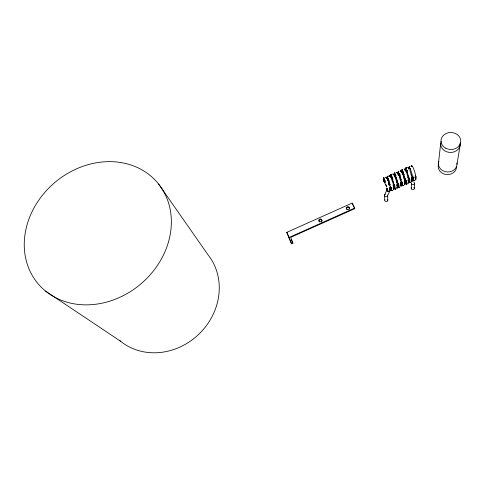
<?xml version="1.0" encoding="UTF-8"?>
<svg xmlns="http://www.w3.org/2000/svg" width="485" height="485" viewBox="0 0 485 485"><rect width="100%" height="100%" fill="white"/><g stroke="black" fill="none" stroke-linecap="round" stroke-linejoin="round"><path stroke-width="0.73" d="M406.448 182.415L406.448 182.233A1.607 1.243 -5.5 0 1 405.593 180.638M398.367 171.805A1.576 1.4 -2 0 0 398.1 172.49L398.264 173.2A1.576 1.4 -2 0 0 399.579 173.969L399.925 174.115M406.624 167.949A1.582 1.394 -1.3 0 0 405.369 169.241L405.533 169.95A1.582 1.394 -1.3 0 0 406.848 170.714L407.194 170.865M398.421 171.502L398.428 171.363A1.582 1.522 4.5 0 0 399.222 173.66A1.57 1.449 0.2 0 1 398.415 171.496M400.24 170.932L400.246 170.787A1.582 1.522 4.5 0 1 400.628 170.962M409.952 166.458A1.582 1.473 2.9 0 0 409.079 167.671L409.461 168.731L410.553 169.053A1.582 1.394 -0.9 0 1 409.231 168.289L409.067 167.586A1.582 1.394 -0.9 0 1 409.934 166.416M402.132 169.702L402.126 169.847A1.57 1.449 0.6 0 0 403.338 172.09A1.582 1.522 4.8 0 1 402.138 169.702M411.268 188.283L411.468 183.245M415.427 179.699L415.451 179.292M397.009 187.95L397.033 187.543A1.619 1.582 64.8 0 0 396.948 187.137M408.164 182.554L408.085 183.239A1.564 1.51 31 0 0 408.109 182.069M411.741 180.953L411.656 181.632A1.564 1.503 31 0 0 411.765 181.251M414.299 188.441L414.542 183.403M383.72 179.959L383.617 179.529L383.787 180.081C383.071 178.856 383.756 180.681 384.896 180.717L383.593 179.947L383.732 177.94A1.582 1.528 3 0 0 384.92 180.329A1.576 1.461 -1.6 0 1 383.617 179.535L383.55 178.419M409.407 166.446L409.395 166.591A1.57 1.449 1.3 0 0 410.613 168.835A1.588 1.522 5.4 0 1 409.413 166.446M389.4 175.612L389.776 175.703A1.625 1.613 -12.3 0 1 390.431 176.728M384.126 180.462L383.817 180.214L384.508 180.644M383.459 179.395L383.968 178.092M396.7 172.351L397.076 172.436A1.631 1.613 -12.6 0 1 397.748 173.873M438.446 163.427L440.665 143.578M392.413 190.405L392.401 190.544A1.588 1.522 19.7 0 1 390.795 188.362L391.013 188.035A1.57 1.455 5.9 0 0 392.444 190.405M404.696 184.755L404.72 184.615A1.57 1.449 6.9 0 0 404.739 183.506M383.974 178.262A1.57 1.406 -3.6 0 0 383.459 179.595L383.441 179.092L383.465 179.486M457.009 164.276L460.259 144.372M410.753 182.19L410.728 182.33A1.594 1.516 20.6 0 1 409.11 180.153A1.57 1.449 7.5 0 0 410.789 182.184M412.001 181.487L412.026 181.341A1.57 1.449 7.5 0 0 411.553 179.62M414.475 180.523L414.451 180.662A1.594 1.516 20.8 0 1 412.832 178.486L413.044 178.159M401.38 172.618L401.471 172.211A1.631 1.613 -12.7 0 0 400.792 170.775L400.41 170.684A1.576 1.534 3.7 0 1 401.453 172.248M383.593 179.947L383.714 178.413M383.453 179.068L383.514 178.698M404.435 184.627L404.369 184.9A1.564 1.51 30.9 0 0 404.478 184.518M393.438 189.556L393.365 189.829A1.564 1.51 30.6 0 0 393.468 189.447M409.067 178.043L408.952 178.31A1.655 1.061 -7.5 0 0 409.534 179.25L409.898 179.595A1.594 1.164 -5.6 0 1 409.079 178.104M401.738 181.323L401.616 181.596A1.649 1.067 -7.9 0 0 402.192 182.536L402.556 182.887A1.588 1.17 -6.1 0 1 401.75 181.384M400.937 182.96A1.588 1.17 -6.4 0 1 400.701 184.13L401.022 183.366A1.649 1.067 -8.2 0 0 400.931 182.833M397.997 182.997L397.882 183.269A1.649 1.067 -8.1 0 0 398.446 184.215L398.815 184.561M390.667 186.282L390.546 186.555A1.649 1.073 -8.6 0 0 391.098 187.507L391.462 187.859A1.588 1.17 -6.9 0 1 390.68 186.343M384.654 194.946L386.994 189.799M387.551 195.819L389.995 190.702M413.014 176.122L412.686 176.637A1.655 1.061 -7.3 0 0 413.281 177.571L413.638 177.922M405.684 179.401L405.357 179.923A1.649 1.061 -7.7 0 0 405.933 180.863L406.297 181.208M387.976 191.508A1.594 1.437 -2.6 0 0 389.188 191.52L390.176 190.399A1.594 1.437 -2.5 0 0 389.249 188.865M389.188 191.508A1.582 1.419 -0.2 0 1 387.363 189.308A1.594 1.437 -2.5 0 0 387.03 190.362L387.127 190.726A1.594 1.437 -2.5 0 0 389.188 191.52L389.37 191.429M406.806 180.911L406.121 181.123L406.509 181.05A4.747 1.243 56.3 0 1 404.769 179.893M286.805 232.357L352.122 203.1L354.693 208.071L354.771 208.659L290.727 237.359L292.879 243.167L291.527 243.773L286.805 232.357L291.527 243.773M289.145 237.438L354.693 208.071M406.509 167.373L406.903 167.246M407.6 172.678L406.491 172.599A1.637 1.097 -19.5 0 1 406.224 172.43M392.559 179.286L392.959 179.238A1.57 1.182 -17 0 1 391.571 178.868A1.57 1.182 -17 0 1 391.468 177.674L391.389 178.183A1.631 1.097 -20.6 0 0 391.862 179.153L392.559 179.286L393.826 183.773M406.848 170.714L407.2 170.69M399.579 173.969L399.931 173.945M385.308 182.536L384.611 182.402A1.631 1.097 -21.1 0 1 384.15 181.42L384.223 180.917A1.564 1.182 -17.6 0 0 385.296 182.506M394.499 173.86A1.576 1.479 1.4 0 0 394.414 174.236L394.56 174.861A1.576 1.4 -2.4 0 0 395.869 175.625L394.796 175.297L394.402 174.151A1.576 1.4 -2.4 0 1 394.481 173.788M387.23 177.116A1.576 1.479 0.5 0 0 387.151 177.492L387.291 178.116A1.576 1.406 -3.2 0 0 388.594 178.886L387.527 178.553L387.133 177.401A1.576 1.406 -3.2 0 1 387.218 177.043M384.635 180.159L385.041 180.25A1.57 1.54 2.5 0 1 384.635 180.171M387.357 189.186L387.721 189.532A1.588 1.176 -7.2 0 1 386.824 188.319M403.083 171.896L402.714 171.708A1.631 1.613 -12.8 0 1 402.041 170.271L402.295 169.598A1.576 1.534 3.9 0 0 403.077 171.914M399.367 173.563L398.997 173.369A1.631 1.613 -12.7 0 1 398.324 171.933L398.585 171.266A1.576 1.534 3.7 0 0 399.367 173.575M388.352 178.492L387.988 178.304A1.625 1.613 -12.3 0 1 387.309 176.867L387.576 176.188A1.576 1.54 2.8 0 0 388.352 178.51M45.529 291.067L120.626 341.276M383.599 179.808L383.811 180.081A1.576 1.406 -3.6 0 0 384.89 180.547M410.995 174.697L411.874 175.843M409.079 177.346L407.491 175.061M403.762 177.934L404.635 179.08M400.083 179.583L400.95 180.735M396.39 181.238L397.257 182.384M158.601 184.058A78.212 66.5 -40.2 0 1 103.287 302.913A78.212 66.5 -40.2 0 1 31.537 212.794A78.212 66.5 -40.2 0 1 158.601 184.058L208.138 254.989A61.753 55.393 -44.2 0 1 198.886 334.177A61.753 55.393 -44.2 0 1 119.504 340.343M401.186 179.711L399.47 176.879M397.506 181.36L395.117 177.098M393.82 183.009L392.098 180.184M390.134 184.658L388.412 181.833M388.352 183.245L389.158 184.476M386.587 186.246L384.866 183.421M412.959 167.21L414.663 171.496L415.851 176.455M403.277 175.764L405.733 179.432A1.594 1.164 -5.8 0 0 406.309 181.214M354.771 208.659L352.122 203.1M291.152 239.426L292.879 243.167M391.577 174.636A1.576 1.4 -2.8 0 0 390.698 175.806L390.855 176.516A1.576 1.4 -2.8 0 0 392.165 177.286M410.656 169.744L412.395 175.455M409.892 170.241L411.783 176.461M405.405 169.708L406.848 170.884A1.582 1.394 -1.3 0 1 405.624 168.731M397.397 173.691L397.518 174.03A1.57 1.455 -0.2 0 0 397.421 173.321M390.722 176.17L391.092 176.958L392.165 177.462A1.576 1.4 -2.8 0 1 391.237 175.012M394.56 174.958L394.566 174.982A1.57 1.309 -9.3 0 0 395.863 176.091M407.388 172.672L408.655 177.128M406.8 173.224L408.182 178.074M403.787 174.285L405.054 178.741M403.059 174.897L404.435 179.753M400.046 175.964L401.313 180.42M399.313 176.576L400.289 179.802M396.306 177.637L397.567 182.093M395.566 178.25L396.942 183.106M391.959 179.868L392.929 183.1M388.958 180.929L390.219 185.385M388.212 181.548L389.182 184.779M385.672 184.051L386.478 187.064M390.728 176.249L390.71 175.891A1.576 1.479 1 0 1 391.595 174.679M391.134 176.734L391.116 176.552A1.558 1.328 -8.6 0 0 390.995 176.898M394.826 175.079L394.808 174.903A1.564 1.328 -8.2 0 0 395.96 176.74A1.564 1.231 -13.8 0 1 394.784 176.055M387.897 190.544L387.903 190.726A1.576 1.346 -4.5 0 1 387.303 188.665M389.776 190.29L389.77 190.102A1.601 1.249 -7 0 0 389.534 188.356M384.575 195.297L384.769 200.16M387.63 195.467L387.782 200.329M408.182 180.778L408.503 180.014A1.649 1.061 -7.7 0 0 408.212 179.256M389.261 175.849L389.261 175.703A1.582 1.528 3.4 0 1 389.952 176.146M349.418 209.077A1.516 1.382 -8.3 0 1 349.236 209.405M346.623 209.253A1.516 1.382 -8.3 0 1 347.545 207.325A1.516 1.382 -8.3 0 1 349.485 208.362M319.342 221.869A1.51 1.388 -13.4 0 1 320.088 219.626A1.51 1.388 -13.4 0 1 322.01 221.045M321.731 221.73A1.51 1.388 -13.4 0 1 321.464 222.003M387.4 176.716A1.576 1.406 -3.2 0 1 387.673 176.437M388.012 176.231A1.576 1.406 -3.2 0 1 388.4 176.11M388.6 179.056A1.576 1.406 -3.2 0 1 387.218 177.213M387.406 176.886A1.576 1.406 -3.2 0 1 387.673 176.607M389.388 175.606A1.576 1.54 2.8 0 1 390.419 176.776M390.176 176.479A1.582 1.528 3.4 0 1 390.31 176.861M387.418 176.776A1.576 1.479 0.5 0 1 387.685 176.485M388.03 176.273A1.576 1.479 0.5 0 1 388.418 176.152M389.607 176.013A1.564 1.455 -1.1 0 1 389.916 176.267M390.14 176.582A1.564 1.455 -1.1 0 1 390.267 176.94M393.59 186.119A1.649 1.073 -8.6 0 1 393.674 186.658L393.347 187.422A1.588 1.17 -6.9 0 0 393.596 186.246M393.111 185.713A1.649 1.073 -8.6 0 1 393.396 185.894M393.117 185.779A1.588 1.17 -6.9 0 1 393.402 185.985M393.262 186.683A1.601 1.249 -6.7 0 1 393.511 188.422L393.517 188.61A1.576 1.34 -4.1 0 0 393.268 186.731M390.686 187.58A1.601 1.249 -6.7 0 0 391.619 188.871L391.637 189.047A1.576 1.34 -4.1 0 1 390.849 187.289M393.202 188.301A1.564 1.51 30.6 0 1 393.487 189.047M393.189 188.368A1.619 1.582 64.9 0 1 393.371 188.744M390.789 187.095A4.753 1.14 56.4 0 1 388.685 184.664M384.884 181.008A1.564 1.316 -10.4 0 1 383.974 178.904M386.575 178.062A1.57 1.54 2.5 0 0 385.672 177.274L386.06 177.371A1.625 1.613 -12.1 0 1 386.715 178.395M389.655 187.568A1.643 1.073 -8.8 0 1 389.928 188.338L389.6 189.101A1.588 1.176 -7.2 0 0 389.661 187.665M387.254 189.217A1.643 1.073 -8.8 0 1 386.703 188.265M387.879 190.55A1.601 1.249 -7 0 1 387.285 188.647M389.534 188.398A1.576 1.346 -4.5 0 1 389.782 190.29M383.441 179.147A1.57 1.473 0.3 0 1 383.987 178.14M386.224 177.928A1.564 1.455 -1.6 0 1 386.454 178.244M385.914 177.552A1.582 1.528 3 0 1 386.448 178.147M394.663 173.46A1.576 1.4 -2.4 0 1 394.935 173.181M395.875 175.8A1.576 1.4 -2.4 0 1 394.481 173.963M396.924 172.624A1.582 1.528 4.1 0 1 397.233 172.89M397.457 173.224A1.582 1.528 4.1 0 1 397.615 173.994M397.051 172.527A1.576 1.54 3.4 0 1 397.736 173.915M394.681 173.521A1.576 1.479 1.4 0 1 394.954 173.236M396.882 172.757A1.57 1.455 -0.2 0 1 397.191 173.006M400.446 182.427A1.649 1.067 -8.2 0 1 400.737 182.602M398.809 184.567A1.588 1.17 -6.4 0 1 397.882 183.36M400.452 182.493A1.588 1.17 -6.4 0 1 400.737 182.7M400.883 183.621A1.601 1.243 -6.1 0 1 400.853 185.137L400.853 185.325A1.576 1.34 -3.4 0 0 400.883 183.694M400.822 184.833A1.57 1.449 6.6 0 1 401.004 186.282L400.98 186.422A1.588 1.522 20.1 0 0 400.822 184.882M398.058 183.839A4.753 1.188 56.4 0 1 396.657 182.378M391.092 177.71A1.564 1.231 -14.1 0 0 392.668 178.395A1.558 1.328 -8.6 0 1 391.249 177.886M392.159 177.752A1.57 1.309 -9.7 0 1 391.231 175.655M393.868 174.794A1.576 1.54 3.1 0 0 392.971 174.006L393.359 174.103A1.631 1.613 -12.4 0 1 393.887 174.733M393.202 174.412A1.564 1.449 -0.7 0 0 392.832 174.242L392.832 174.103A1.582 1.528 3.8 0 1 393.214 174.285M393.511 174.667A1.564 1.449 -0.7 0 1 393.735 174.982M393.523 174.552A1.582 1.528 3.8 0 1 393.747 174.885M396.997 184.282A1.649 1.067 -8.4 0 1 397.276 185.046L396.954 185.81A1.588 1.17 -6.6 0 0 397.003 184.373M396.857 185.07A1.601 1.243 -6.4 0 1 397.112 186.81L397.118 186.998A1.576 1.34 -3.8 0 0 396.863 185.118M394.614 185.367A1.601 1.243 -6.4 0 0 395.22 187.258L395.239 187.44A1.576 1.34 -3.8 0 1 394.657 185.373M397.3 186.84A1.57 1.449 6.2 0 1 397.282 187.956L397.257 188.089A1.588 1.522 19.9 0 0 397.288 186.931M396.966 187.058A1.564 1.51 30.7 0 1 396.93 188.222M394.353 185.5A4.753 1.164 56.4 0 1 392.965 184.033M387.667 180.129A1.631 1.097 -20.9 0 0 388.164 180.808L389.261 180.893A1.564 1.182 -17.3 0 1 387.624 179.959M388.855 179.408A1.57 1.309 -10 0 1 387.315 177.613M403.284 172.308A1.582 1.4 -1.6 0 1 401.968 171.544L401.804 170.835A1.582 1.4 -1.6 0 1 402.332 169.871A1.576 1.473 2.2 0 0 401.816 170.92L402.198 171.981L403.277 172.484A1.576 1.4 -1.6 0 1 402.332 170.047M405.017 169.805A1.576 1.534 3.9 0 0 404.114 169.016L404.508 169.113A1.631 1.613 -12.8 0 1 405.163 170.132M404.605 169.689A1.57 1.449 0.6 0 1 404.836 170.005M404.338 169.301A1.582 1.522 4.8 0 1 404.878 169.902M408.212 179.353A1.594 1.164 -5.8 0 1 408.188 180.778M408.055 180.056A1.607 1.243 -5.5 0 1 408.328 181.784L408.328 181.978A1.582 1.334 -2.7 0 0 408.055 180.105M406.472 182.415A1.582 1.334 -2.7 0 1 405.636 180.662M408.564 182.202A1.57 1.449 7.2 0 1 408.449 182.948L408.418 183.087A1.594 1.516 20.5 0 0 408.443 181.93M398.379 174.079A1.594 1.255 -13.4 0 0 398.931 174.885A1.564 1.231 -13.4 0 0 400.07 175.079A1.564 1.328 -7.8 0 1 398.385 173.588M399.973 174.43A1.57 1.309 -8.9 0 1 398.409 172.648M398.634 171.526A1.576 1.4 -2 0 1 398.979 171.32M398.361 171.975A1.576 1.4 -2 0 0 399.579 174.139L398.494 173.642L398.112 172.581A1.576 1.473 1.8 0 1 398.379 171.866M400.937 171.229A1.582 1.522 4.5 0 1 401.168 171.563M404.187 180.753A1.649 1.067 -7.9 0 1 404.763 181.693L404.441 182.451A1.588 1.17 -6.1 0 0 404.187 180.82M404.817 182.221A1.601 1.243 -5.8 0 1 404.587 183.463L404.593 183.651A1.582 1.34 -3 0 0 404.817 182.318M401.847 183.415A1.57 1.449 6.9 0 0 403.478 185.458L403.429 185.603A1.588 1.516 20.3 0 1 401.816 183.421M404.739 183.566A1.588 1.516 20.3 0 1 404.714 184.73M401.756 182.184A4.747 1.219 56.3 0 1 400.349 180.729M395.045 176.825A1.637 1.097 -20.3 0 0 395.554 177.498L396.651 177.583A1.57 1.182 -16.7 0 1 395.002 176.655M394.699 175.752A1.564 1.231 -13.8 0 1 394.845 175.109M410.546 169.229A1.582 1.394 -0.9 0 1 409.589 166.798M412.305 166.537A1.576 1.534 4.3 0 0 411.401 165.755L411.801 165.846A1.631 1.613 -13 0 1 412.329 166.476M411.589 166.179A1.57 1.443 1.3 0 0 411.219 166.009L411.225 165.87A1.588 1.522 5.4 0 1 411.613 166.046M411.904 166.428A1.57 1.443 1.3 0 1 412.135 166.743M411.923 166.313A1.588 1.522 5.4 0 1 412.153 166.64M415.542 175.97A1.655 1.061 -7.3 0 1 415.845 176.728L415.524 177.486A1.594 1.164 -5.3 0 0 415.542 176.067M413.65 177.922A1.594 1.164 -5.3 0 1 413.026 176.158M412.911 177.358A1.607 1.237 -4.9 0 0 413.766 178.953L413.778 179.129A1.582 1.334 -2 0 1 412.959 177.389M415.863 179.311A1.576 1.443 7.8 0 1 415.754 179.674L415.718 179.82A1.594 1.516 20.8 0 0 415.839 179.05M414.505 180.517A1.576 1.443 7.8 0 1 413.068 178.159M415.269 177.959A1.576 1.443 7.8 0 1 415.76 178.565M415.542 178.31A1.594 1.516 20.8 0 1 415.742 178.662M415.487 179.189A1.564 1.503 31.1 0 1 415.36 179.965M412.717 177.274A4.747 1.291 56.2 0 1 412.026 176.643M407.594 172.666A1.57 1.176 -15.7 0 1 406.2 172.314M405.915 171.423A1.57 1.225 -12.8 0 0 407.327 171.829A1.564 1.322 -7.1 0 1 405.903 171.326M407.242 171.169A1.576 1.303 -8.2 0 1 405.666 169.398M413.85 182.178A1.54 1.37 0.3 0 1 414.36 183.979A1.54 1.37 0.3 0 1 412.395 184.585A1.54 1.37 0.3 0 1 411.541 182.893M413.917 187.465A1.516 1.352 0.6 0 1 413.887 189.289A1.516 1.352 0.6 0 1 411.844 189.423A1.516 1.352 0.6 0 1 411.516 187.616M387.606 195.103A1.534 1.382 -2.6 0 1 386.527 196.704A1.534 1.382 -2.6 0 1 384.672 195.891A1.534 1.382 -2.6 0 1 385.429 194.145M389.376 189.059A1.582 1.425 -2.6 0 1 389.813 191.035A1.582 1.425 -2.6 0 1 387.612 191.442A1.582 1.425 -2.6 0 1 387.182 189.465M387.757 199.972A1.51 1.364 -2.3 0 1 386.169 201.608A1.51 1.364 -2.3 0 1 384.847 199.808M387.412 199.341A1.51 1.364 -2.3 0 1 387.63 199.638M405.89 168.453A1.582 1.394 -1.3 0 1 406.23 168.246M408.746 168.986A1.576 1.534 4.1 0 0 407.691 167.416L408.085 167.507A1.631 1.613 -12.9 0 1 408.764 168.944M405.381 169.326A1.582 1.473 2.5 0 1 406.254 168.119M407.321 170.465A1.57 1.449 0.9 0 1 406.909 170.496M411.516 177.468A1.655 1.061 -7.5 0 1 411.807 177.643M412.014 177.868A1.655 1.061 -7.5 0 1 412.104 178.401L411.783 179.159A1.594 1.164 -5.6 0 0 412.014 177.995M411.516 177.534A1.594 1.164 -5.6 0 1 411.807 177.74M409.073 179.347A1.607 1.237 -5.2 0 0 410.031 180.626L410.043 180.802A1.582 1.334 -2.4 0 1 409.116 179.395M411.553 179.65A1.594 1.516 20.6 0 1 412.02 181.457M408.691 181.057A1.564 1.503 31 0 0 410.395 182.475L409.552 182.415A1.613 1.576 64.4 0 1 408.673 181.087M411.492 180.111A1.564 1.503 31 0 1 411.68 180.462M411.474 180.177A1.613 1.576 64.4 0 1 411.656 180.547M409.019 178.929A4.747 1.267 56.3 0 1 407.594 177.48M402.538 174.085A1.637 1.097 -19.8 0 0 402.799 174.254L404.296 174.206L403.902 174.315A1.57 1.182 -16 0 1 402.326 173.709M402.362 173.854A1.637 1.097 -19.8 0 1 402.283 173.581M402.265 173.096A1.57 1.182 -16 0 1 402.392 172.787M402.041 172.812A1.57 1.231 -13.1 0 0 403.629 173.484A1.564 1.328 -7.5 0 1 402.016 172.678M401.95 172.502A1.57 1.231 -13.1 0 1 402.089 171.866L402.059 171.654A1.564 1.328 -7.5 0 0 401.926 172.345M403.132 172.836A1.57 1.309 -8.6 0 1 402.186 170.75M456.925 162.857A9.294 8.106 2.9 0 1 446.97 171.963A9.294 8.106 2.9 0 1 438.864 161.353M460.162 142.893A9.803 8.451 1.9 0 1 449.674 152.435A9.803 8.451 1.9 0 1 441.101 141.414M456.573 166.949A9.221 8.057 3 0 1 445.806 174.485A9.221 8.057 3 0 1 438.561 164.039M391.013 174.679L391.013 174.824A1.57 1.455 -0.7 0 0 392.207 177.073A1.582 1.528 3.8 0 1 391.013 174.685M394.717 173.018L394.717 173.163A1.57 1.455 -0.2 0 0 395.918 175.412A1.582 1.528 4.1 0 1 394.723 173.024M411.929 180.177L411.923 180.365A1.582 1.334 -2.4 0 0 411.644 178.492A1.607 1.237 -5.2 0 1 411.923 180.171M415.663 178.498L415.657 178.692A1.582 1.334 -2 0 0 415.378 176.825A1.607 1.237 -4.9 0 1 415.663 178.498M383.865 177.759L383.859 177.856A1.57 1.54 2.5 0 0 384.265 179.99A1.625 1.613 -12.1 0 1 383.593 178.529L383.865 177.759M397.694 185.609L397.676 186.016A1.619 1.576 64.7 0 0 398.549 187.343L399.391 187.41A1.564 1.51 30.8 0 1 398.033 184.882L397.694 185.609M401.41 183.942L401.386 184.355A1.619 1.576 64.6 0 0 402.265 185.676L403.102 185.743A1.564 1.51 30.9 0 1 401.75 183.215L401.41 183.942M405.12 182.281L405.102 182.687A1.613 1.576 64.5 0 0 405.975 184.015L406.818 184.082A1.564 1.51 31 0 1 405.46 181.554L405.12 182.281M412.408 179.02L412.389 179.426A1.613 1.576 64.3 0 0 413.262 180.753L414.105 180.814A1.564 1.503 31.1 0 1 412.747 178.292L412.408 179.02M390.407 188.877L390.383 189.283A1.619 1.582 64.9 0 0 391.262 190.611L392.092 190.678A1.564 1.51 30.6 0 1 390.746 188.144L390.407 188.877M393.984 187.271L393.959 187.683A1.619 1.582 64.8 0 0 394.838 189.004L395.675 189.071A1.564 1.51 30.7 0 1 394.323 186.543L393.984 187.271M405.702 168.101L405.696 168.246A1.57 1.449 0.9 0 0 406.503 170.423A1.588 1.522 5.1 0 1 405.709 168.107M391.165 174.491L391.152 174.588A1.576 1.54 3.1 0 0 391.935 176.904L391.565 176.698A1.631 1.613 -12.4 0 1 390.892 175.261L391.165 174.491M394.881 172.83L394.869 172.927A1.576 1.54 3.4 0 0 395.651 175.243L395.281 175.036A1.631 1.613 -12.6 0 1 394.608 173.6L394.881 172.83M393.687 189.556L393.674 189.696A1.588 1.522 19.7 0 0 393.238 187.853A1.57 1.455 5.9 0 1 393.693 189.562M396.002 188.798L395.984 188.938A1.588 1.522 19.9 0 1 394.378 186.755L394.59 186.428A1.57 1.455 6.2 0 0 396.002 188.798M399.725 187.131L399.707 187.271A1.588 1.522 20.1 0 1 398.094 185.088L398.312 184.761A1.57 1.449 6.6 0 0 399.755 187.131M405.89 167.901L405.872 167.998A1.576 1.534 4.1 0 0 406.654 170.314L406.291 170.108A1.631 1.613 -12.9 0 1 405.612 168.671L405.89 167.901M407.17 183.791L407.145 183.936A1.594 1.516 20.5 0 1 405.533 181.76L405.751 181.426A1.57 1.449 7.2 0 0 407.17 183.791M409.601 166.234L409.582 166.337A1.576 1.534 4.3 0 0 410.371 168.653L410.007 168.44A1.631 1.613 -13 0 1 409.328 167.01L409.601 166.234M408.819 180.293L408.697 180.681A1.564 1.503 31 0 1 409.031 179.953L408.819 180.293M398.888 174.582L398.761 174.879A1.637 1.097 -20 0 0 399.246 175.849L400.349 175.928A1.57 1.182 -16.3 0 1 398.955 175.558A1.57 1.182 -16.3 0 1 398.846 174.376L398.888 174.582M394.263 184.67L394.141 184.949A1.649 1.067 -8.4 0 0 394.705 185.894L395.069 186.24A1.588 1.17 -6.6 0 1 394.499 184.458L394.263 184.67M414.099 177.637L413.699 177.722L414.099 177.643M383.89 179.977L383.865 179.802A1.558 1.334 -9.4 0 0 385.399 181.645A1.564 1.231 -14.8 0 1 383.902 180.008M387.442 178.383L387.424 178.207A1.558 1.334 -9 0 0 388.558 180.05A1.564 1.231 -14.5 0 1 387.454 178.413M398.973 185.761L398.973 185.579A1.601 1.243 -6.1 0 1 398.13 183.985A1.576 1.34 -3.4 0 0 398.997 185.761M387.442 176.419L387.442 176.279A1.582 1.528 3.4 0 0 388.23 178.583A1.564 1.455 -1.1 0 1 387.43 176.413M402.714 184.088L402.708 183.906A1.601 1.243 -5.8 0 1 402.089 182.014A1.582 1.34 -3 0 0 402.708 184.1M347.03 209.205A1.516 1.388 -8.3 0 0 349.412 208.132A1.516 1.388 -8.3 0 0 347.266 206.798A1.516 1.388 -8.3 0 0 347.03 209.205M319.833 221.706A1.516 1.394 -13.4 0 0 321.858 220.111A1.516 1.394 -13.4 0 0 319.421 219.329A1.516 1.394 -13.4 0 0 319.833 221.706M445.66 148.18A9.882 8.506 1.7 0 0 460.75 141.347A9.882 8.506 1.7 0 0 446.212 133.46A9.882 8.506 1.7 0 0 445.66 148.18"/></g></svg>
